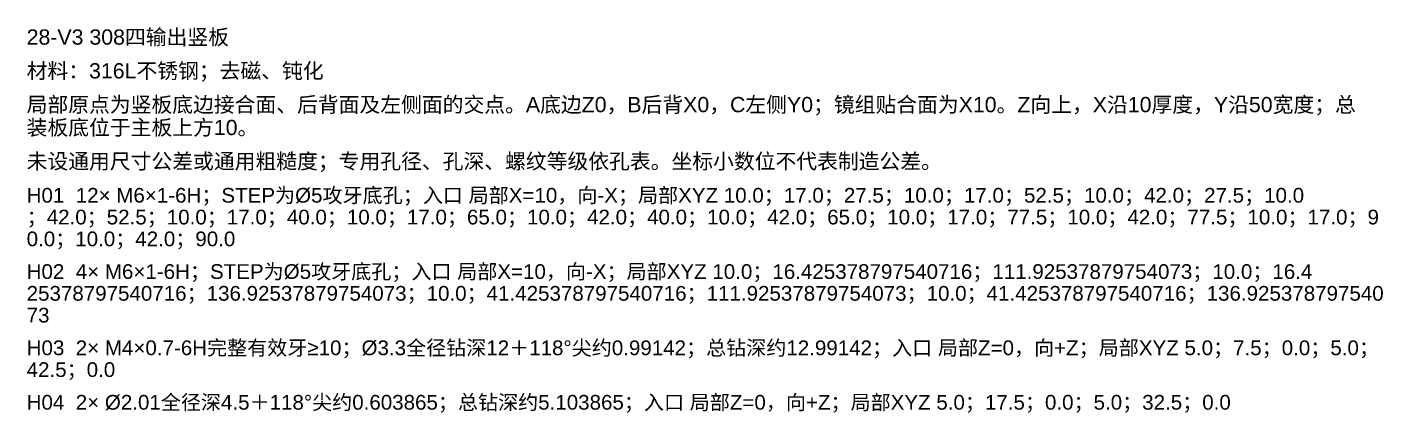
# Model space of a CAD drawing. Header units: millimetres. Extents: x 38 to 970, y 105 to 390.
# Drawn here: x 614.4 to 970, y 289.2 to 390.3 of the extents above; entities that cross this region are included whole.
import ezdxf

# ---------------------------------------------------------------- set-up
doc = ezdxf.new("R2010")
doc.units = ezdxf.units.MM
doc.layers.add('ANNOTATIONS', color=7, linetype='CONTINUOUS', lineweight=18)
doc.styles.add('CJK', font='Arial Unicode.ttf')

msp = doc.modelspace()

# ---------------------------------------------------------------- texts
at = {"layer": 'ANNOTATIONS', "style": 'CJK'}
for s, height, p in [('28-V3 308四输出竖板', 4, (614.28571, 385.71429)), ('材料：316L不锈钢；去磁、钝化', 4, (614.28571, 376.85714)), ('局部原点为竖板底边接合面、后背面及左侧面的交点。A底边Z0，B后背X0，C左侧Y0；镜组贴合面为X10。Z向上，X沿10厚度，Y沿50宽度；总', 4, (614.28571, 368)), ('装板底位于主板上方10。', 4, (614.28571, 362)), ('未设通用尺寸公差或通用粗糙度；专用孔径、孔深、螺纹等级依孔表。坐标小数位不代表制造公差。', 4, (614.28571, 353.14286)), ('H01  12× M6×1-6H；STEP为Ø5攻牙底孔；入口 局部X=10，向-X；局部XYZ 10.0；17.0；27.5；10.0；17.0；52.5；10.0；42.0；27.5；10.0', 3.8571429, (614.28571, 344.28571)), ('；42.0；52.5；10.0；17.0；40.0；10.0；17.0；65.0；10.0；42.0；40.0；10.0；42.0；65.0；10.0；17.0；77.5；10.0；42.0；77.5；10.0；17.0；9', 3.85714286, (614.28571, 338.57143)), ('0.0；10.0；42.0；90.0', 3.8571429, (614.28571, 332.85714)), ('H02  4× M6×1-6H；STEP为Ø5攻牙底孔；入口 局部X=10，向-X；局部XYZ 10.0；16.425378797540716；111.92537879754073；10.0；16.4', 3.8571429, (614.28571, 324.28571)), ('25378797540716；136.92537879754073；10.0；41.425378797540716；111.92537879754073；10.0；41.425378797540716；136.925378797540', 3.85714286, (614.28571, 318.57143)), ('73', 3.857143, (614.28571, 312.85714)), ('H03  2× M4×0.7-6H完整有效牙≥10；Ø3.3全径钻深12＋118°尖约0.99142；总钻深约12.99142；入口 局部Z=0，向+Z；局部XYZ 5.0；7.5；0.0；5.0；', 3.8571429, (614.28571, 304.28571)), ('42.5；0.0', 3.857143, (614.28571, 298.57143)), ('H04  2× Ø2.01全径深4.5＋118°尖约0.603865；总钻深约5.103865；入口 局部Z=0，向+Z；局部XYZ 5.0；17.5；0.0；5.0；32.5；0.0', 3.8571429, (614.28571, 290))]:
    msp.add_text(s, height=height, dxfattribs=at).set_placement(p)

doc.saveas('drawing.dxf')
